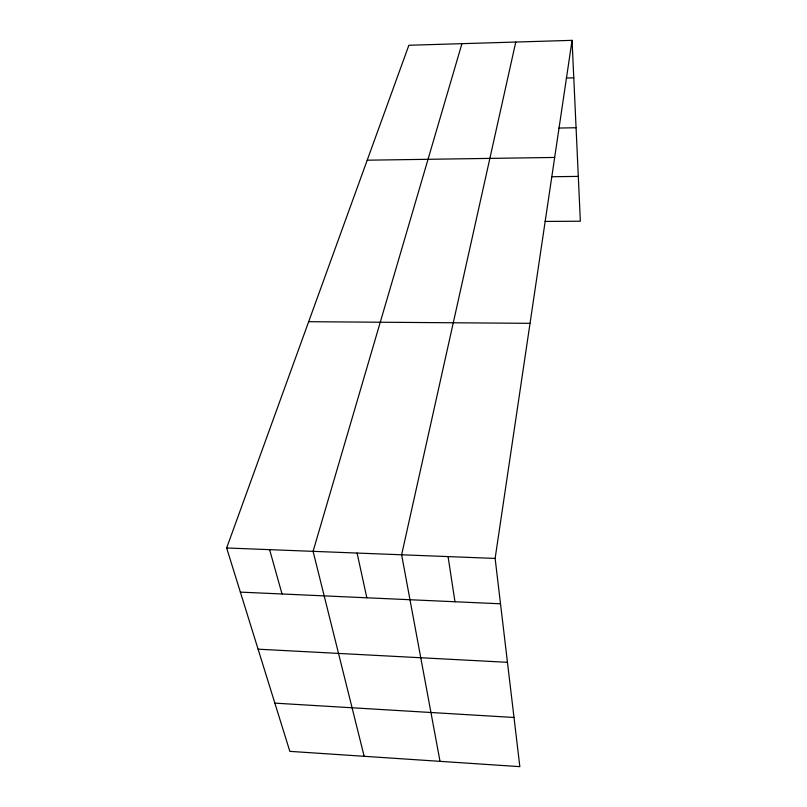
<?xml version="1.0" encoding="UTF-8"?>
<svg xmlns="http://www.w3.org/2000/svg" width="807" height="807" viewBox="0 0 807 807"><rect width="100%" height="100%" fill="white"/><g stroke="black" fill="none" stroke-linecap="round" stroke-linejoin="round"><path stroke-width="1.21" d="M495.125 558.424L572.062 40.35L408.867 45.263L226.646 547.983L289.844 751.357L519.839 766.65L495.125 558.424L226.646 547.983M515.774 42.045L401.624 554.782L440.027 761.344M461.937 43.669L313.086 551.342L364.169 756.3M566.232 78.037L573.787 77.845M558.908 128.051L576.067 127.728M367.215 160.19L554.671 157.446M552.049 176.723L578.296 176.4M545.068 221.431L580.354 221.209L572.062 40.35M308.667 321.7L530.038 323.335M240.355 592.116L500.511 603.797M258.089 649.181L507.452 662.315M274.854 703.139L514.009 717.484M269.609 549.658L282.026 593.982M357.087 553.057L366.832 597.795M448.077 556.588L454.966 601.75"/></g></svg>
